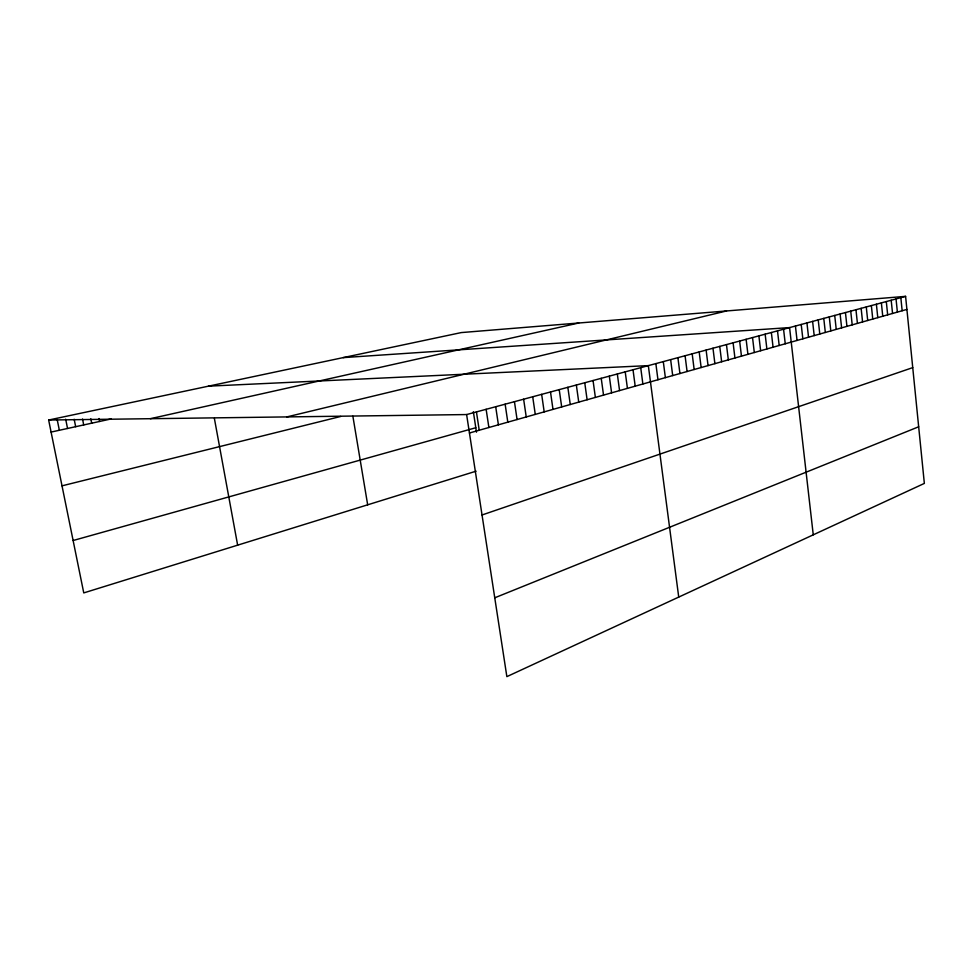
<?xml version="1.0" encoding="UTF-8"?>
<svg xmlns="http://www.w3.org/2000/svg" width="973" height="973" viewBox="0 0 973 973"><rect width="100%" height="100%" fill="white"/><g stroke="black" fill="none" stroke-linecap="round" stroke-linejoin="round"><path stroke-width="1.46" d="M494.758 597.799L918.67 426.782M482.036 514.985L912.735 367.624M476.101 471.175L83.763 592.91L48.65 420.032L461.263 332.584L905.595 296.364L924.35 483.411L506.86 676.636L466.614 414.559L48.65 420.032M469.448 432.997L906.897 309.414M73.121 540.514L475.797 427.731M466.614 414.559L905.595 296.364M62.017 485.843L340.684 416.468M286.901 416.906L726.527 310.959M150.365 418.694L578.728 323.012M51.095 432.073L111.323 418.901M343.092 357.626L789.577 327.597L813.258 534.834M208.465 386.159L648.334 365.629L678.728 597.094M57.2 419.606L59.353 430.273M74.179 419.266L75.663 426.697M65.678 419.193L67.551 428.473M90.817 418.779L91.693 423.194M82.535 419.022L83.714 424.946M99.015 418.536L99.599 421.467M214.388 418.463L237.643 545.172M352.871 416.213L367.672 504.817M476.442 411.907L479.227 430.236M473.352 411.713L476.478 432.194M495.695 406.726L498.407 424.812M486.135 409.305L488.884 427.512M505.133 404.184L507.809 422.16M523.632 399.21L526.235 416.955M514.449 401.679L517.077 419.533M532.705 396.765L535.272 414.401M550.499 391.973L552.992 409.39M541.657 394.357L544.187 411.883M567.843 387.303L570.263 404.513M559.22 389.626L561.689 406.933M576.344 385.016L578.74 402.117M593.044 380.516L595.379 397.422M584.749 382.754L587.108 399.757M609.317 376.137L611.591 392.837M601.229 378.315L603.54 395.111M617.32 373.985L619.558 390.587M633.009 369.752L635.199 386.172M625.213 371.856L627.427 388.361M640.721 367.685L642.873 384.007M663.294 361.603L665.374 377.646M655.851 363.61L657.955 379.738M677.901 357.675L679.932 373.535M670.64 359.621L672.696 375.578M692.18 353.831L694.15 369.509M685.077 355.741L687.084 371.516M706.118 350.073L708.052 365.593M699.186 351.934L701.144 367.539M719.752 346.4L721.638 361.749M712.978 348.225L714.887 363.659M733.095 342.812L734.931 357.991M726.466 344.6L728.327 359.864M746.121 339.297L747.921 354.318M739.638 341.049L741.462 356.154M758.879 335.867L760.631 350.73M752.543 337.57L754.306 352.518M771.358 332.511L773.073 347.215M765.155 334.177L766.882 348.966M783.569 329.215L785.247 343.785M777.5 330.856L779.191 345.488M801.217 324.471L802.834 338.811M795.428 326.028L797.057 340.441M818.22 319.886L819.789 334.019M812.613 321.394L814.194 335.6M806.945 322.927L808.539 337.193M829.276 316.906L830.808 330.905M823.778 318.39L825.323 332.45M845.452 312.552L846.936 326.356M840.113 313.999L841.609 327.852M834.725 315.447L836.233 329.373M861.141 308.332L862.577 321.929M855.96 309.73L857.42 323.389M850.73 311.141L852.202 324.86M871.358 305.583L872.757 319.059M866.274 306.945L867.697 320.482M886.306 301.557L887.668 314.838M881.368 302.883L882.754 316.237M876.393 304.233L877.78 317.636M900.84 297.641L902.153 310.752M896.036 298.93L897.374 312.102M891.195 300.243L892.545 313.464"/></g></svg>
